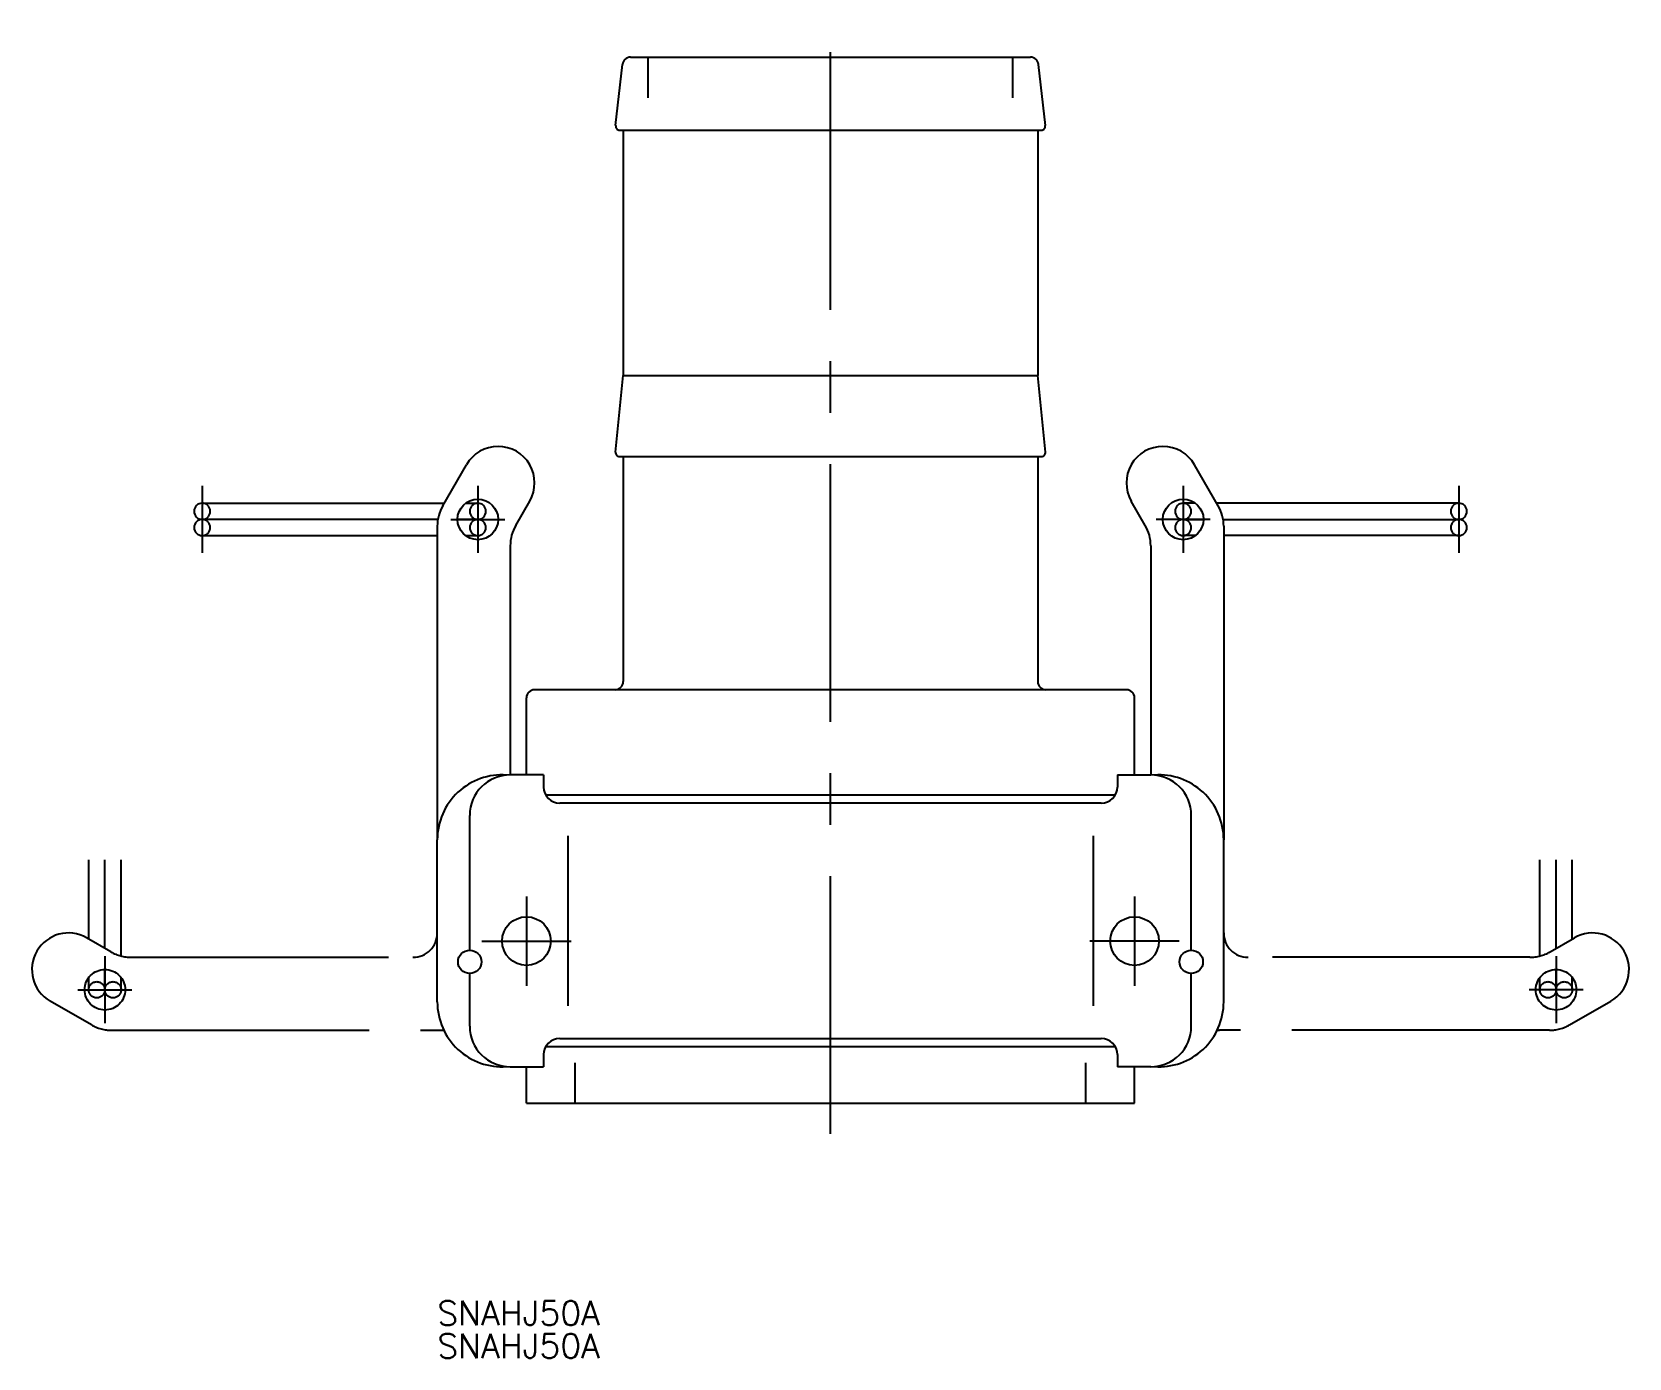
# Model space of a CAD drawing. Extents: x -98 to 98, y -31 to 132.
import ezdxf

# ---------------------------------------------------------------- set-up
doc = ezdxf.new("R2010")
doc.units = 0
for name, pattern in [('CENTER', [50.8, 31.75, -6.35, 6.35, -6.35]), ('DASHED', [19.05, 12.7, -6.35]), ('PHANTOM', [63.5, 31.75, -6.35, 6.35, -6.35, 6.35, -6.35])]:
    doc.linetypes.add(name, pattern=pattern)
doc.layers.get('0').update_dxf_attribs({"linetype": 'CONTINUOUS'})
doc.layers.add('CENTER', color=1, linetype='CENTER')
doc.styles.get("Standard").update_dxf_attribs({"font": 'txt.shx', "height": 3, "bigfont": 'bigfont.shx'})

# ---------------------------------------------------------------- blocks, each defined once
blk = doc.blocks.new('*U9')
at = {"color": 7, "linetype": 'CONTINUOUS'}
blk.add_text('SNAHJ50A', height=3, dxfattribs=at).set_placement((-48.5, -27.38))
blk = doc.blocks.new('*U10')
at = {"color": 7, "linetype": 'CONTINUOUS'}
blk.add_text('SNAHJ50A', height=3, dxfattribs=at).set_placement((-48.5, -31.42))

msp = doc.modelspace()

# ---------------------------------------------------------------- linework, layer by layer
at = {"color": 7, "linetype": 'CONTINUOUS'}
for p, q in [((-26.5, 120.56), (-25.66, 128.11)), ((-24.66, 129), (24.66, 129)), ((26.5, 120.56), (25.66, 128.11)), ((-26, 120), (26, 120)), ((-25.56, 120), (-25.56, 89.75)), ((25.56, 120), (25.56, 89.75)), ((-26.51, 80.3), (-25.56, 89.75)), ((-25.56, 89.75), (25.56, 89.75)), ((26.51, 80.3), (25.56, 89.75)), ((-26.01, 79.75), (26.01, 79.75)), ((-25.56, 79.75), (-25.56, 52)), ((25.56, 79.75), (25.56, 52)), ((-47.83, 73.67), (-44.9, 78.75)), ((47.83, 73.67), (44.9, 78.75)), ((-77.5, 74), (-47.64, 74)), ((-45, 74), (-43.5, 74)), ((-38.83, 71.26), (-37.1, 74.25)), ((38.83, 71.26), (37.1, 74.25)), ((45, 74), (43.5, 74)), ((77.5, 74), (47.64, 74)), ((-48.43, 72), (-77.5, 72)), ((-48.5, 71.17), (-48.5, 32.5)), ((-43.5, 72), (-46, 72)), ((43.5, 72), (46, 72)), ((48.43, 72), (77.5, 72)), ((48.5, 71.17), (48.5, 32.5)), ((-77.5, 70), (-48.5, 70)), ((-45, 70), (-43.5, 70)), ((45, 70), (43.5, 70)), ((77.5, 70), (48.5, 70)), ((-39.5, 68.76), (-39.5, 40.5)), ((39.5, 68.76), (39.5, 40.5)), ((-37.5, 40.5), (-37.5, 50)), ((36.5, 51), (-36.5, 51)), ((37.5, 40.5), (37.5, 50)), ((-35.39, 40.5), (-39.5, 40.5)), ((-35.39, 40.5), (-35.39, 39)), ((35.39, 40.5), (35.39, 39)), ((35.39, 40.5), (39.5, 40.5)), ((35.12, 38), (-35.12, 38)), ((-44.5, 18.88), (-44.5, 35.5)), ((33.39, 37), (-33.39, 37)), ((44.5, 18.88), (44.5, 35.5)), ((-48.5, 12.5), (-48.5, 32.5)), ((-32.39, 33), (-32.39, 12)), ((32.39, 33), (32.39, 12)), ((48.5, 12.5), (48.5, 32.5)), ((-44.5, 9.5), (-44.5, 16)), ((44.5, 9.5), (44.5, 16)), ((-33.39, 8), (33.39, 8)), ((-35.39, 6), (-35.39, 4.5)), ((-35.12, 7), (35.12, 7)), ((35.39, 6), (35.39, 4.5)), ((-39.5, 4.5), (-35.39, 4.5)), ((-37.5, 0), (-37.5, 4.5)), ((39.5, 4.5), (35.39, 4.5)), ((37.5, 0), (37.5, 4.5)), ((-37.5, 0), (37.5, 0))]:
    msp.add_line(p, q, dxfattribs=at)
at = {"color": 3, "linetype": 'DASHED'}
for p, q in [((-22.5, 124), (-22.5, 129)), ((22.5, 124), (22.5, 129)), ((-31.5, 0), (-31.5, 5)), ((31.5, 0), (31.5, 5))]:
    msp.add_line(p, q, dxfattribs=at)
at = {"color": 3, "linetype": 'PHANTOM'}
for p, q in [((-91.5, 20.25), (-91.5, 30)), ((-89.5, 19.1), (-89.5, 30)), ((-87.5, 18.16), (-87.5, 30)), ((87.5, 18.16), (87.5, 30)), ((89.5, 19.1), (89.5, 30)), ((91.5, 20.25), (91.5, 30)), ((-88.76, 18.67), (-91.75, 20.4)), ((88.76, 18.67), (91.75, 20.4)), ((-89.5, 18.14), (-89.5, 9.86)), ((-86.26, 18), (-51.5, 18)), ((86.26, 18), (51.5, 18)), ((89.5, 18.14), (89.5, 9.86)), ((-89.5, 14), (-89.5, 16.5)), ((89.5, 14), (89.5, 16.5)), ((-92.84, 14), (-86.16, 14)), ((-91.5, 14), (-91.5, 15.5)), ((-87.5, 14), (-87.5, 15.5)), ((92.84, 14), (86.16, 14)), ((87.5, 14), (87.5, 15.5)), ((91.5, 14), (91.5, 15.5)), ((-91.17, 9.67), (-96.25, 12.6)), ((91.17, 9.67), (96.25, 12.6)), ((-88.67, 9), (-48, 9)), ((88.67, 9), (48, 9))]:
    msp.add_line(p, q, dxfattribs=at)
at = {"color": 7, "linetype": 'CONTINUOUS'}
for centre, radius in [((-43.5, 72), 2.5), ((43.5, 72), 2.5), ((-37.5, 20), 3), ((37.5, 20), 3), ((-44.5, 17.44), 1.44), ((44.5, 17.44), 1.44)]:
    msp.add_circle(centre, radius, dxfattribs=at)
at = {"color": 3, "linetype": 'PHANTOM'}
for centre, radius in [((-89.5, 14), 2.5), ((89.5, 14), 2.5), ((-90.5, 14), 1), ((-88.5, 14), 1), ((88.5, 14), 1), ((90.5, 14), 1)]:
    msp.add_circle(centre, radius, dxfattribs=at)
at = {"color": 7, "linetype": 'CONTINUOUS'}
for centre, radius, start, end in [((-24.66, 128), 1, 90, 173.6598), ((24.66, 128), 1, 6.3402, 90), ((-26, 120.5), 0.5, 173.6598, 270), ((26, 120.5), 0.5, 270, 6.3402), ((-41, 76.5), 4.5, 330, 150), ((41, 76.5), 4.5, 30, 210), ((-26.01, 80.25), 0.5, 174.2894, 270), ((26.01, 80.25), 0.5, 270, 5.7106), ((-77.5, 73), 1, 90, 270), ((-43.5, 71.17), 5, 150, 180), ((-43.5, 73), 1, 270, 90), ((43.5, 73), 1, 90, 270), ((43.5, 71.17), 5, 0, 30), ((77.5, 73), 1, 270, 90), ((-77.5, 71), 1, 90, 270), ((-43.5, 71), 1, 270, 90), ((-34.5, 68.76), 5, 150, 180), ((34.5, 68.76), 5, 0, 30), ((43.5, 71), 1, 90, 270), ((77.5, 71), 1, 270, 90), ((-26.56, 52), 1, 270, 0), ((26.56, 52), 1, 180, 270), ((-36.5, 50), 1, 90, 180), ((36.5, 50), 1, 0, 90), ((-40.5, 32.5), 8, 85.9963, 180), ((-39.5, 35.5), 5, 90, 180), ((39.5, 35.5), 5, 0, 90), ((40.5, 32.5), 8, 0, 94.0037), ((-33.39, 39), 2, 180, 270), ((33.39, 39), 2, 270, 360), ((-40.5, 12.5), 8, 180, 274.0037), ((40.5, 12.5), 8, 265.9963, 0), ((-39.5, 9.5), 5, 180, 270), ((-33.39, 6), 2, 90, 180), ((33.39, 6), 2, 0, 90), ((39.5, 9.5), 5, 270, 0)]:
    msp.add_arc(centre, radius, start, end, dxfattribs=at)
at = {"color": 3, "linetype": 'DASHED'}
for centre, start, end in [((-77.5, 73), 270, 90), ((-43.5, 73), 90, 270), ((43.5, 73), 270, 90), ((77.5, 73), 90, 270), ((-77.5, 71), 270, 90), ((-43.5, 71), 90, 270), ((43.5, 71), 270, 90), ((77.5, 71), 90, 270)]:
    msp.add_arc(centre, 1, start, end, dxfattribs=at)
at = {"color": 3, "linetype": 'PHANTOM'}
for centre, radius, start, end in [((-94, 16.5), 4.5, 60, 240), ((-51.5, 21), 3, 270, 0), ((51.5, 21), 3, 180, 270), ((94, 16.5), 4.5, 300, 120), ((-86.26, 23), 5, 240, 270), ((86.26, 23), 5, 270, 300), ((-88.67, 14), 5, 240, 270), ((-48, 24), 15, 270, 271.1641), ((48, 24), 15, 268.8359, 270), ((88.67, 14), 5, 270, 300)]:
    msp.add_arc(centre, radius, start, end, dxfattribs=at)
at = {"layer": 'CENTER', "color": 1, "linetype": 'CENTER'}
for p, q in [((0, -3.75), (0, 132.11)), ((-77.5, 76.14), (-77.5, 67.86)), ((-43.5, 76.14), (-43.5, 67.86)), ((43.5, 76.14), (43.5, 67.86)), ((77.5, 76.14), (77.5, 67.86)), ((-46.84, 72), (-40.16, 72)), ((46.84, 72), (40.16, 72)), ((-37.5, 25.5), (-37.5, 14.5)), ((37.5, 25.5), (37.5, 14.5)), ((-43, 20), (-32, 20)), ((43, 20), (32, 20))]:
    msp.add_line(p, q, dxfattribs=at)

# ---------------------------------------------------------------- block references
at = {"color": 7, "linetype": 'CONTINUOUS'}
for name in ['*U9', '*U10']:
    msp.add_blockref(name, (0, 0), dxfattribs=at)

doc.saveas('drawing.dxf')
